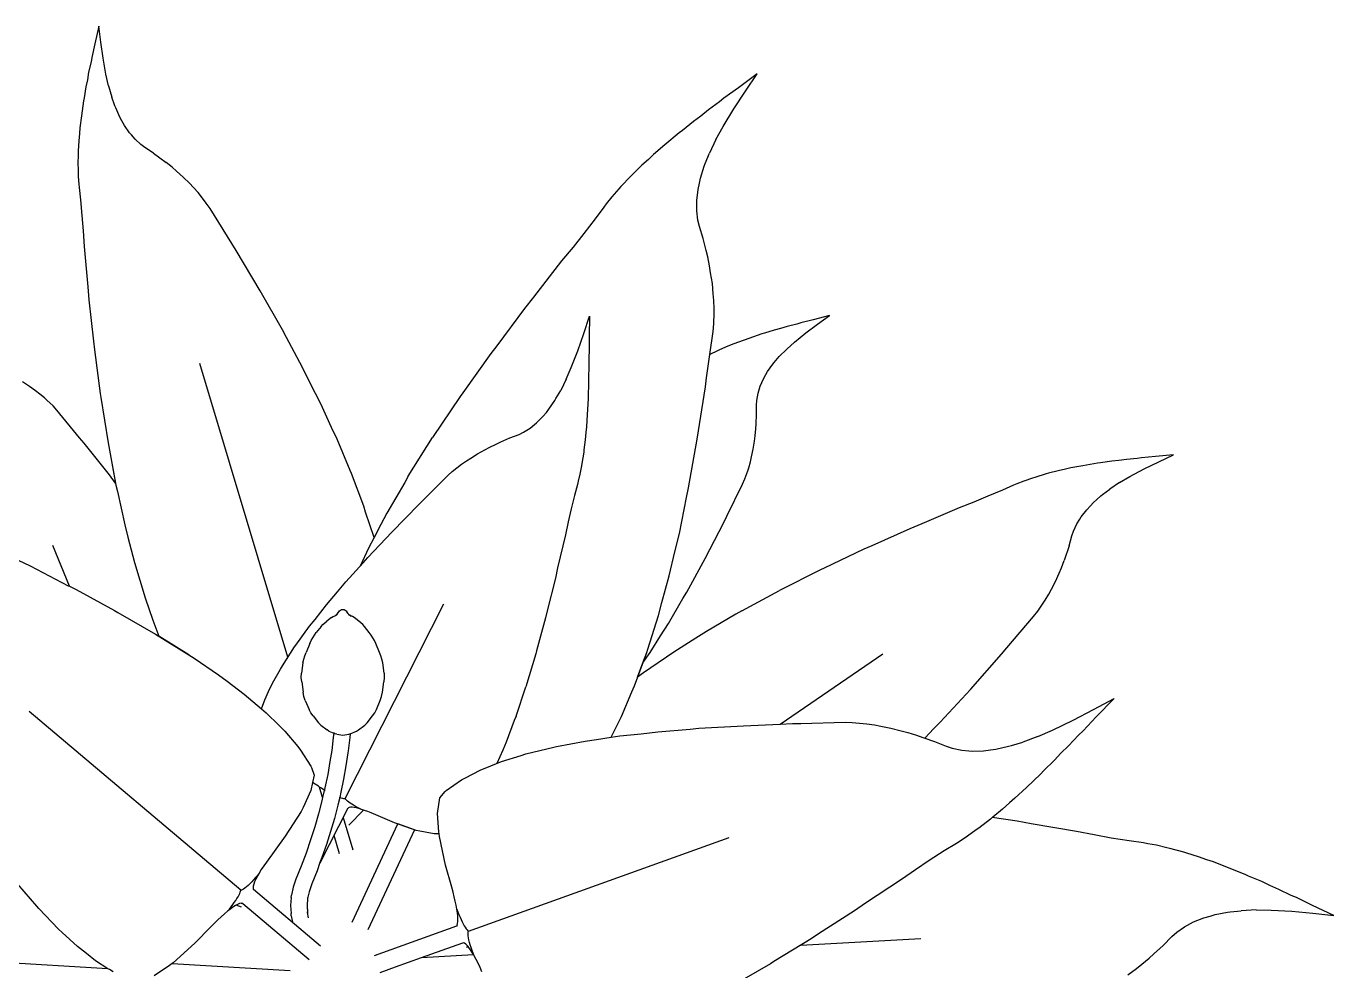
# Model space of a CAD drawing. Header units: metres. Extents: x 244.4 to 340.3, y -4.1 to 64.3.
# Drawn here: x 305.71 to 306.238, y 54.839 to 55.22 of the extents above; entities that cross this region are included whole.
import ezdxf

# ---------------------------------------------------------------- set-up
doc = ezdxf.new("R2010")
doc.units = ezdxf.units.M
doc.layers.add('Edges', color=7, linetype='Continuous')

msp = doc.modelspace()

# ---------------------------------------------------------------- linework, layer by layer
at = {"layer": 'Edges'}
for p, q in [((305.73956, 55.21962), (305.73802, 55.21248)), ((305.74038, 55.21319), (305.73956, 55.21962)), ((305.73802, 55.21248), (305.73677, 55.20702)), ((305.74131, 55.20669), (305.74038, 55.21319)), ((305.73677, 55.20702), (305.73647, 55.20524)), ((305.74249, 55.20021), (305.74131, 55.20669)), ((305.73551, 55.20103), (305.73501, 55.19796)), ((305.73647, 55.20524), (305.73551, 55.20103)), ((305.73501, 55.19796), (305.7344, 55.19518)), ((305.74355, 55.19558), (305.74249, 55.20021)), ((305.74355, 55.19558), (305.74489, 55.19095)), ((306.00521, 55.20047), (305.99761, 55.19477)), ((306.00045, 55.19345), (306.00521, 55.20047)), ((305.73369, 55.19069), (305.73344, 55.18947)), ((305.7344, 55.19518), (305.73369, 55.19069)), ((305.74612, 55.18753), (305.74489, 55.19095)), ((305.99176, 55.19055), (305.98997, 55.18908)), ((305.99761, 55.19477), (305.99176, 55.19055)), ((305.99578, 55.18636), (306.00045, 55.19345)), ((305.73344, 55.18947), (305.73259, 55.18347)), ((305.74642, 55.18671), (305.74612, 55.18753)), ((305.74812, 55.18295), (305.74642, 55.18671)), ((305.98548, 55.18586), (305.9824, 55.18336)), ((305.98997, 55.18908), (305.98548, 55.18586)), ((305.9914, 55.17917), (305.99578, 55.18636)), ((305.73259, 55.18347), (305.73198, 55.17861)), ((305.74892, 55.18149), (305.74812, 55.18295)), ((305.75, 55.1796), (305.74892, 55.18149)), ((305.75205, 55.17661), (305.75, 55.1796)), ((305.97948, 55.18125), (305.97503, 55.17762)), ((305.9824, 55.18336), (305.97948, 55.18125)), ((305.73182, 55.17636), (305.73151, 55.17343)), ((305.73198, 55.17861), (305.73182, 55.17636)), ((305.75273, 55.17579), (305.75205, 55.17661)), ((305.75424, 55.17407), (305.75273, 55.17579)), ((305.97376, 55.17669), (305.96794, 55.17182)), ((305.97503, 55.17762), (305.97376, 55.17669)), ((305.9885, 55.17391), (305.9914, 55.17917)), ((305.73133, 55.16937), (305.73125, 55.16838)), ((305.73151, 55.17343), (305.73133, 55.16937)), ((305.75658, 55.17191), (305.75424, 55.17407)), ((305.75823, 55.17066), (305.75658, 55.17191)), ((305.76169, 55.16841), (305.75823, 55.17066)), ((305.96794, 55.17182), (305.96332, 55.16787)), ((305.9885, 55.17391), (305.98589, 55.16846)), ((305.73125, 55.16838), (305.73118, 55.16356)), ((305.76169, 55.16841), (305.76678, 55.1647)), ((305.76919, 55.16278), (305.76678, 55.1647)), ((305.9613, 55.16594), (305.95859, 55.16353)), ((305.96332, 55.16787), (305.9613, 55.16594)), ((305.98381, 55.16323), (305.9842, 55.16424)), ((305.9842, 55.16424), (305.98589, 55.16846)), ((305.73118, 55.16356), (305.73122, 55.16256)), ((305.73122, 55.16256), (305.73129, 55.15896)), ((305.73129, 55.15896), (305.73153, 55.15596)), ((305.77097, 55.16121), (305.76919, 55.16278)), ((305.7737, 55.15879), (305.77097, 55.16121)), ((305.77615, 55.15632), (305.7737, 55.15879)), ((305.95418, 55.15919), (305.95016, 55.15495)), ((305.95506, 55.16002), (305.95418, 55.15919)), ((305.95859, 55.16353), (305.95506, 55.16002)), ((305.9823, 55.15836), (305.98381, 55.16323)), ((305.73153, 55.15596), (305.73162, 55.15452)), ((305.73162, 55.15452), (305.73216, 55.14957)), ((305.77778, 55.15465), (305.77615, 55.15632)), ((305.77964, 55.15255), (305.77778, 55.15465)), ((305.94938, 55.15403), (305.94653, 55.1508)), ((305.95016, 55.15495), (305.94938, 55.15403)), ((305.98081, 55.14933), (305.98131, 55.15374)), ((305.98131, 55.15374), (305.98185, 55.15635)), ((305.98185, 55.15635), (305.9823, 55.15836)), ((305.73216, 55.14957), (305.73274, 55.1433)), ((305.78058, 55.15137), (305.77964, 55.15255)), ((305.78297, 55.14831), (305.78058, 55.15137)), ((305.78446, 55.14612), (305.78297, 55.14831)), ((305.94432, 55.14796), (305.94325, 55.14664)), ((305.94653, 55.1508), (305.94432, 55.14796)), ((305.98078, 55.14803), (305.98081, 55.14933)), ((305.98082, 55.14524), (305.98078, 55.14803)), ((305.73274, 55.1433), (305.73323, 55.13716)), ((305.79325, 55.13195), (305.78446, 55.14612)), ((305.94325, 55.14664), (305.93976, 55.14191)), ((305.98128, 55.14137), (305.98082, 55.14524)), ((305.93976, 55.14191), (305.93531, 55.13609)), ((305.98185, 55.13889), (305.98128, 55.14137)), ((305.98332, 55.13406), (305.98185, 55.13889)), ((305.73323, 55.13716), (305.73365, 55.13077)), ((305.93531, 55.13609), (305.93091, 55.13056)), ((305.98453, 55.12921), (305.98332, 55.13406)), ((305.73365, 55.13077), (305.73518, 55.11453)), ((305.79501, 55.12921), (305.79325, 55.13195)), ((305.80475, 55.11287), (305.79501, 55.12921)), ((305.93091, 55.13056), (305.92629, 55.12496)), ((305.9852, 55.12662), (305.98453, 55.12921)), ((305.92629, 55.12496), (305.91499, 55.11035)), ((305.98596, 55.12298), (305.9852, 55.12662)), ((305.9864, 55.12017), (305.98596, 55.12298)), ((305.98709, 55.11586), (305.9864, 55.12017)), ((305.73518, 55.11453), (305.7356, 55.10936)), ((305.81366, 55.09722), (305.80475, 55.11287)), ((305.98748, 55.11177), (305.98709, 55.11586)), ((305.98772, 55.10905), (305.98748, 55.11177)), ((305.7356, 55.10936), (305.73749, 55.09263)), ((305.91137, 55.10582), (305.90014, 55.09074)), ((305.91499, 55.11035), (305.91137, 55.10582)), ((305.98784, 55.10578), (305.98772, 55.10905)), ((305.98782, 55.10402), (305.98784, 55.10578)), ((305.93522, 55.0957), (305.9376, 55.10274)), ((305.9376, 55.10274), (305.93742, 55.09458)), ((305.98772, 55.09957), (305.98782, 55.10402)), ((306.02776, 55.10123), (306.02274, 55.10001)), ((306.0343, 55.10294), (306.02776, 55.10123)), ((306.02954, 55.09952), (306.0343, 55.10294)), ((305.81532, 55.09406), (305.81366, 55.09722)), ((305.93279, 55.08875), (305.93522, 55.0957)), ((305.98611, 55.08724), (305.98743, 55.09657)), ((305.98743, 55.09657), (305.98772, 55.09957)), ((306.00701, 55.09553), (306.0018, 55.09377)), ((306.00811, 55.09582), (306.00701, 55.09553)), ((306.01206, 55.09708), (306.00811, 55.09582)), ((306.01459, 55.09772), (306.01206, 55.09708)), ((306.0173, 55.09857), (306.01459, 55.09772)), ((306.02116, 55.09951), (306.0173, 55.09857)), ((306.02022, 55.0923), (306.0248, 55.09601)), ((306.02274, 55.10001), (306.02116, 55.09951)), ((306.0248, 55.09601), (306.02954, 55.09952)), ((305.73749, 55.09263), (305.73786, 55.08908)), ((305.82178, 55.08206), (305.81532, 55.09406)), ((305.90014, 55.09074), (305.89774, 55.08762)), ((305.93742, 55.09458), (305.93741, 55.08845)), ((305.99329, 55.09058), (305.98999, 55.08908)), ((305.99576, 55.09152), (305.99329, 55.09058)), ((305.99763, 55.0923), (305.99576, 55.09152)), ((306.0018, 55.09377), (305.99763, 55.0923)), ((306.01707, 55.08948), (306.02022, 55.0923)), ((305.73786, 55.08908), (305.74022, 55.07153)), ((305.89774, 55.08762), (305.88645, 55.07176)), ((305.93019, 55.08201), (305.93279, 55.08875)), ((305.93741, 55.08845), (305.93729, 55.08647)), ((305.93729, 55.08647), (305.93732, 55.08182)), ((305.98477, 55.07781), (305.98611, 55.08724)), ((305.98917, 55.08875), (305.98611, 55.08724)), ((305.98999, 55.08908), (305.98917, 55.08875)), ((306.01198, 55.08398), (306.01407, 55.08644)), ((306.01707, 55.08948), (306.01407, 55.08644)), ((305.81586, 54.96523), (305.78036, 55.08357)), ((305.8249, 55.07574), (305.82178, 55.08206)), ((305.92817, 55.07733), (305.93019, 55.08201)), ((305.93732, 55.08182), (305.93716, 55.07847)), ((306.00863, 55.07914), (306.00938, 55.08041)), ((306.00938, 55.08041), (306.01149, 55.08339)), ((306.01149, 55.08339), (306.01198, 55.08398)), ((305.71162, 55.07442), (305.70883, 55.07619)), ((305.71413, 55.07259), (305.71162, 55.07442)), ((305.82912, 55.06738), (305.8249, 55.07574)), ((305.92817, 55.07733), (305.92591, 55.07278)), ((305.93718, 55.07547), (305.93695, 55.07066)), ((305.93716, 55.07847), (305.93718, 55.07547)), ((305.98101, 55.0531), (305.98433, 55.07418)), ((305.98433, 55.07418), (305.98477, 55.07781)), ((306.00608, 55.07359), (306.00638, 55.0745)), ((306.00638, 55.0745), (306.00769, 55.07745)), ((306.00769, 55.07745), (306.00863, 55.07914)), ((305.71579, 55.07134), (305.71413, 55.07259)), ((305.7177, 55.06975), (305.71579, 55.07134)), ((305.71868, 55.06885), (305.7177, 55.06975)), ((305.72114, 55.06651), (305.71868, 55.06885)), ((305.74022, 55.07153), (305.74043, 55.06987)), ((305.74043, 55.06987), (305.74333, 55.05171)), ((305.88538, 55.0703), (305.87427, 55.05381)), ((305.88645, 55.07176), (305.88538, 55.0703)), ((305.92356, 55.0687), (305.92401, 55.06947)), ((305.92401, 55.06947), (305.92591, 55.07278)), ((305.93696, 55.06936), (305.93661, 55.06308)), ((305.93695, 55.07066), (305.93696, 55.06936)), ((306.00501, 55.06877), (306.00551, 55.07162)), ((306.00551, 55.07162), (306.00608, 55.07359)), ((305.72269, 55.0648), (305.72114, 55.06651)), ((305.73188, 55.05367), (305.72269, 55.0648)), ((305.83346, 55.0579), (305.82912, 55.06738)), ((305.91873, 55.06223), (305.92013, 55.06389)), ((305.92013, 55.06389), (305.92119, 55.06522)), ((305.92119, 55.06522), (305.92356, 55.0687)), ((306.00488, 55.06686), (306.00501, 55.06877)), ((306.00489, 55.06304), (306.00488, 55.06686)), ((305.91361, 55.05761), (305.91538, 55.05898)), ((305.91538, 55.05898), (305.91619, 55.05966)), ((305.91619, 55.05966), (305.91873, 55.06223)), ((305.93661, 55.06308), (305.93631, 55.0581)), ((306.00462, 55.05725), (306.00471, 55.05928)), ((306.00471, 55.05928), (306.00489, 55.06304)), ((305.7337, 55.05153), (305.73188, 55.05367)), ((305.83569, 55.05314), (305.83346, 55.0579)), ((305.84096, 55.04056), (305.83569, 55.05314)), ((305.86443, 55.0382), (305.87427, 55.05381)), ((305.90182, 55.05201), (305.90542, 55.05363)), ((305.90542, 55.05363), (305.90914, 55.05508)), ((305.90914, 55.05508), (305.91097, 55.05596)), ((305.91097, 55.05596), (305.91361, 55.05761)), ((305.93605, 55.05582), (305.93583, 55.05288)), ((305.93631, 55.0581), (305.93605, 55.05582)), ((305.97753, 55.03352), (305.98101, 55.0531)), ((306.00405, 55.05232), (306.00436, 55.05445)), ((306.00436, 55.05445), (306.00462, 55.05725)), ((305.74389, 55.0387), (305.7337, 55.05153)), ((305.74333, 55.05171), (305.74654, 55.03465)), ((305.74333, 55.05171), (305.7464, 55.0354)), ((305.89236, 55.04722), (305.89533, 55.04882)), ((305.89533, 55.04882), (305.89728, 55.04989)), ((305.89728, 55.04989), (305.8999, 55.05118)), ((305.8999, 55.05118), (305.90182, 55.05201)), ((305.93521, 55.04791), (305.9345, 55.04327)), ((305.9353, 55.04887), (305.93521, 55.04791)), ((305.93583, 55.05288), (305.9353, 55.04887)), ((306.00292, 55.04601), (306.00358, 55.04905)), ((306.00358, 55.04905), (306.00405, 55.05232)), ((305.8822, 55.04016), (305.88586, 55.04302)), ((305.88586, 55.04302), (305.88791, 55.04444)), ((305.88791, 55.04444), (305.88967, 55.04554)), ((305.88967, 55.04554), (305.89236, 55.04722)), ((305.9345, 55.04327), (305.93429, 55.04232)), ((306.00179, 55.04159), (306.00247, 55.04399)), ((306.00247, 55.04399), (306.00292, 55.04601)), ((306.1365, 55.04245), (306.13168, 55.04156)), ((306.14246, 55.04346), (306.1365, 55.04245)), ((306.14371, 55.0436), (306.14246, 55.04346)), ((306.1482, 55.04429), (306.14371, 55.0436)), ((306.15104, 55.04455), (306.1482, 55.04429)), ((306.15411, 55.045), (306.15104, 55.04455)), ((306.15841, 55.04537), (306.15411, 55.045)), ((306.1602, 55.04563), (306.15841, 55.04537)), ((306.16578, 55.0461), (306.1602, 55.04563)), ((306.16127, 55.0412), (306.16717, 55.04406)), ((306.17305, 55.0468), (306.16578, 55.0461)), ((306.16717, 55.04406), (306.17305, 55.0468)), ((305.7464, 55.0354), (305.74389, 55.0387)), ((305.84148, 55.03934), (305.84096, 55.04056)), ((305.84646, 55.0261), (305.84148, 55.03934)), ((305.86443, 55.0382), (305.863, 55.0357)), ((305.87061, 55.02869), (305.88054, 55.03865)), ((305.88054, 55.03865), (305.8822, 55.04016)), ((305.93367, 55.03896), (305.93298, 55.0362)), ((305.93429, 55.04232), (305.93367, 55.03896)), ((306.00024, 55.03712), (306.00137, 55.04033)), ((306.00137, 55.04033), (306.00179, 55.04159)), ((306.11616, 55.0374), (306.11275, 55.03623)), ((306.1171, 55.03774), (306.11616, 55.0374)), ((306.12171, 55.03913), (306.1171, 55.03774)), ((306.12268, 55.03937), (306.12171, 55.03913)), ((306.1266, 55.04042), (306.12268, 55.03937)), ((306.12949, 55.04102), (306.1266, 55.04042)), ((306.13168, 55.04156), (306.12949, 55.04102)), ((306.15136, 55.03569), (306.15545, 55.03811)), ((306.15545, 55.03811), (306.16127, 55.0412)), ((305.74654, 55.03465), (305.74714, 55.032)), ((305.74714, 55.032), (305.7501, 55.01856)), ((305.863, 55.0357), (305.8558, 55.02332)), ((305.93268, 55.0349), (305.93147, 55.03049)), ((305.93298, 55.0362), (305.93268, 55.0349)), ((305.97669, 55.02968), (305.97753, 55.03352)), ((305.9929, 55.02209), (305.99931, 55.03502)), ((305.99931, 55.03502), (306.00024, 55.03712)), ((306.10407, 55.03256), (306.09827, 55.03009)), ((306.10862, 55.03457), (306.10407, 55.03256)), ((306.10997, 55.03509), (306.10862, 55.03457)), ((306.11275, 55.03623), (306.10997, 55.03509)), ((306.14448, 55.03079), (306.14736, 55.03301)), ((306.15136, 55.03569), (306.14736, 55.03301)), ((305.85782, 55.01571), (305.86868, 55.02685)), ((305.86868, 55.02685), (305.87061, 55.02869)), ((305.93147, 55.03049), (305.93009, 55.02503)), ((305.97377, 55.01516), (305.97669, 55.02968)), ((306.09257, 55.02776), (306.08662, 55.02542)), ((306.09827, 55.03009), (306.09257, 55.02776)), ((306.13957, 55.02629), (306.14072, 55.0275)), ((306.14072, 55.0275), (306.14379, 55.03026)), ((306.14379, 55.03026), (306.14448, 55.03079)), ((305.84723, 55.02374), (305.84646, 55.0261)), ((305.85062, 55.01344), (305.84723, 55.02374)), ((305.8558, 55.02332), (305.85337, 55.01868)), ((305.93009, 55.02503), (305.92891, 55.01983)), ((305.9917, 55.01955), (305.9929, 55.02209)), ((306.08662, 55.02542), (306.07161, 55.01903)), ((306.1353, 55.02093), (306.13588, 55.02182)), ((306.13588, 55.02182), (306.1381, 55.02469)), ((306.1381, 55.02469), (306.13957, 55.02629)), ((305.7501, 55.01856), (305.75137, 55.01368)), ((305.85337, 55.01868), (305.85062, 55.01344)), ((305.92891, 55.01983), (305.92784, 55.01456)), ((305.98414, 55.005), (305.9917, 55.01955)), ((306.06681, 55.01705), (306.05145, 55.01016)), ((306.07161, 55.01903), (306.06681, 55.01705)), ((306.13209, 55.01413), (306.13277, 55.01608)), ((306.13277, 55.01608), (306.13413, 55.01897)), ((306.13413, 55.01897), (306.1353, 55.02093)), ((305.75137, 55.01368), (305.75403, 55.00342)), ((305.84806, 55.00539), (305.85782, 55.01571)), ((305.85062, 55.01344), (305.84835, 55.00913)), ((305.92784, 55.01456), (305.92468, 55.00126)), ((305.97195, 55.00775), (305.97377, 55.01516)), ((306.13099, 55.01015), (306.13209, 55.01413)), ((305.72774, 54.99384), (305.7211, 55.01025)), ((305.84835, 55.00913), (305.84501, 55.00194)), ((305.96971, 54.99801), (305.97195, 55.00775)), ((306.04818, 55.00873), (306.03217, 55.00114)), ((306.05145, 55.01016), (306.04818, 55.00873)), ((306.13099, 55.01015), (306.12901, 55.00417)), ((305.70704, 55.00439), (305.71188, 55.00209)), ((305.71188, 55.00209), (305.72727, 54.99407)), ((305.75403, 55.00342), (305.75832, 54.9892)), ((305.83927, 54.99563), (305.84623, 55.00327)), ((305.84623, 55.00327), (305.84806, 55.00539)), ((305.92468, 55.00126), (305.9238, 54.99713)), ((305.97674, 54.99149), (305.98414, 55.005)), ((306.03066, 55.00044), (306.01424, 54.99216)), ((306.03217, 55.00114), (306.03066, 55.00044)), ((306.12696, 54.99912), (306.12791, 55.00129)), ((306.12791, 55.00129), (306.12901, 55.00417)), ((305.83589, 54.99154), (305.83927, 54.99563)), ((305.9238, 54.99713), (305.92044, 54.98389)), ((305.96674, 54.98733), (305.96971, 54.99801)), ((306.12388, 54.9927), (306.12548, 54.99578)), ((306.12548, 54.99578), (306.12696, 54.99912)), ((305.72727, 54.99407), (305.72774, 54.99384)), ((305.72774, 54.99384), (305.73046, 54.99249)), ((305.73046, 54.99249), (305.7459, 54.98406)), ((305.83144, 54.98641), (305.83589, 54.99154)), ((305.97517, 54.98888), (305.97674, 54.99149)), ((305.99896, 54.98392), (306.01424, 54.99216)), ((306.12134, 54.98823), (306.12278, 54.99064)), ((306.12278, 54.99064), (306.12388, 54.9927)), ((305.75832, 54.9892), (305.76146, 54.98022)), ((305.82683, 54.98049), (305.83144, 54.98641)), ((305.83707, 54.98424), (305.83753, 54.98443)), ((305.83753, 54.98443), (305.83803, 54.98449)), ((305.83803, 54.98449), (305.83852, 54.98443)), ((305.83852, 54.98443), (305.83898, 54.98424)), ((305.83899, 54.90833), (305.87878, 54.98676)), ((305.96533, 54.98202), (305.96674, 54.98733)), ((305.96935, 54.97887), (305.97517, 54.98888)), ((306.11832, 54.98376), (306.12051, 54.98697)), ((306.12051, 54.98697), (306.12134, 54.98823)), ((305.7459, 54.98406), (305.74732, 54.98332)), ((305.74732, 54.98332), (305.76251, 54.97455)), ((305.76146, 54.98022), (305.76299, 54.9759)), ((305.82455, 54.97769), (305.82683, 54.98049)), ((305.83, 54.97844), (305.83076, 54.97916)), ((305.83076, 54.97916), (305.83158, 54.97981)), ((305.83347, 54.98122), (305.83158, 54.97981)), ((305.83347, 54.98122), (305.83409, 54.98161)), ((305.83409, 54.98161), (305.83477, 54.98191)), ((305.83471, 54.98169), (305.83522, 54.98212)), ((305.83477, 54.98191), (305.83522, 54.98212)), ((305.83522, 54.98212), (305.83524, 54.98213)), ((305.83524, 54.98213), (305.83528, 54.98217)), ((305.83528, 54.98217), (305.8358, 54.98271)), ((305.83541, 54.98222), (305.83528, 54.98217)), ((305.83541, 54.98222), (305.8353, 54.98208)), ((305.83545, 54.98227), (305.83541, 54.98222)), ((305.8358, 54.98271), (305.83545, 54.98227)), ((305.83568, 54.98242), (305.83545, 54.98227)), ((305.8358, 54.98271), (305.83587, 54.9828)), ((305.83587, 54.9828), (305.83637, 54.98356)), ((305.83626, 54.9833), (305.83587, 54.9828)), ((305.83637, 54.98356), (305.83668, 54.98395)), ((305.83668, 54.98395), (305.83707, 54.98424)), ((305.83898, 54.98424), (305.83937, 54.98395)), ((305.83937, 54.98395), (305.83968, 54.98356)), ((305.84018, 54.9828), (305.83968, 54.98356)), ((305.84025, 54.98271), (305.84018, 54.9828)), ((305.84077, 54.98217), (305.84025, 54.98271)), ((305.8406, 54.98227), (305.84025, 54.98271)), ((305.8406, 54.98227), (305.84037, 54.98242)), ((305.84064, 54.98222), (305.8406, 54.98227)), ((305.84075, 54.98208), (305.84064, 54.98222)), ((305.84077, 54.98217), (305.84064, 54.98222)), ((305.84081, 54.98213), (305.84077, 54.98217)), ((305.84083, 54.98212), (305.84081, 54.98213)), ((305.84128, 54.98191), (305.84083, 54.98212)), ((305.84134, 54.98169), (305.84083, 54.98212)), ((305.84196, 54.98161), (305.84128, 54.98191)), ((305.84258, 54.98122), (305.84196, 54.98161)), ((305.84447, 54.97981), (305.84258, 54.98122)), ((305.8453, 54.97916), (305.84447, 54.97981)), ((305.84605, 54.97844), (305.8453, 54.97916)), ((305.91981, 54.98116), (305.91615, 54.9678)), ((305.92044, 54.98389), (305.91981, 54.98116)), ((305.96103, 54.96848), (305.96533, 54.98202)), ((305.99661, 54.98254), (305.98472, 54.97563)), ((305.99896, 54.98392), (305.99661, 54.98254)), ((306.10586, 54.969), (306.11668, 54.98168)), ((306.11668, 54.98168), (306.11832, 54.98376)), ((305.76251, 54.97455), (305.77597, 54.96621)), ((305.76299, 54.9759), (305.76388, 54.9737)), ((305.81911, 54.97013), (305.82455, 54.97769)), ((305.82587, 54.97305), (305.82657, 54.97413)), ((305.82657, 54.97413), (305.82734, 54.97516)), ((305.8293, 54.97765), (305.82734, 54.97516)), ((305.8293, 54.97765), (305.83, 54.97844)), ((305.84675, 54.97765), (305.84605, 54.97844)), ((305.84871, 54.97516), (305.84675, 54.97765)), ((305.84948, 54.97413), (305.84871, 54.97516)), ((305.85018, 54.97305), (305.84948, 54.97413)), ((305.96195, 54.96712), (305.96613, 54.97384)), ((305.96613, 54.97384), (305.96935, 54.97887)), ((305.98472, 54.97563), (305.98046, 54.97293)), ((305.77597, 54.96621), (305.76388, 54.9737)), ((305.81365, 54.96182), (305.8186, 54.96944)), ((305.8186, 54.96944), (305.81911, 54.97013)), ((305.82472, 54.97074), (305.82319, 54.96713)), ((305.82472, 54.97074), (305.82526, 54.97192)), ((305.82526, 54.97192), (305.82587, 54.97305)), ((305.85079, 54.97192), (305.85018, 54.97305)), ((305.85133, 54.97074), (305.85079, 54.97192)), ((305.85286, 54.96713), (305.85133, 54.97074)), ((305.98046, 54.97293), (305.97149, 54.96729)), ((306.10378, 54.96649), (306.10586, 54.969)), ((305.77597, 54.96621), (305.77801, 54.96481)), ((305.77801, 54.96481), (305.78787, 54.95816)), ((305.82194, 54.96301), (305.82226, 54.96441)), ((305.82226, 54.96441), (305.82268, 54.96578)), ((305.82268, 54.96578), (305.82319, 54.96713)), ((305.85337, 54.96578), (305.85286, 54.96713)), ((305.85379, 54.96441), (305.85337, 54.96578)), ((305.85411, 54.96301), (305.85379, 54.96441)), ((305.91584, 54.96658), (305.91187, 54.95335)), ((305.91615, 54.9678), (305.91584, 54.96658)), ((305.95567, 54.95365), (305.96063, 54.96718)), ((305.95908, 54.96296), (305.96063, 54.96718)), ((305.95908, 54.96296), (305.96195, 54.96712)), ((305.97149, 54.96729), (305.95925, 54.95887)), ((305.96063, 54.96718), (305.96103, 54.96848)), ((306.01448, 54.93824), (306.05585, 54.96657)), ((306.09117, 54.95223), (306.10378, 54.96649)), ((305.78787, 54.95816), (305.79134, 54.95554)), ((305.80966, 54.95473), (305.81287, 54.96043)), ((305.81287, 54.96043), (305.81365, 54.96182)), ((305.82129, 54.95704), (305.82137, 54.9588)), ((305.82194, 54.96301), (305.82137, 54.9588)), ((305.85468, 54.9588), (305.85411, 54.96301)), ((305.85468, 54.9588), (305.85476, 54.95704)), ((305.95695, 54.95714), (305.95908, 54.96296)), ((305.95925, 54.95887), (305.95695, 54.95714)), ((305.79134, 54.95554), (305.79826, 54.95038)), ((305.80812, 54.95141), (305.80966, 54.95473)), ((305.82144, 54.95528), (305.82129, 54.95704)), ((305.82144, 54.95528), (305.822, 54.9511)), ((305.85405, 54.9511), (305.85461, 54.95528)), ((305.85476, 54.95704), (305.85461, 54.95528)), ((305.90792, 54.94152), (305.91187, 54.95335)), ((305.95467, 54.95132), (305.95567, 54.95365)), ((305.79826, 54.95038), (305.80529, 54.94439)), ((305.80529, 54.94439), (305.80658, 54.94805)), ((305.80658, 54.94805), (305.80812, 54.95141)), ((305.82235, 54.94943), (305.822, 54.9511)), ((305.82291, 54.94783), (305.82235, 54.94943)), ((305.82291, 54.94783), (305.82448, 54.94415)), ((305.85158, 54.94415), (305.85314, 54.94783)), ((305.85314, 54.94783), (305.8537, 54.94943)), ((305.8537, 54.94943), (305.85405, 54.9511)), ((305.95041, 54.94133), (305.95467, 54.95132)), ((306.07897, 54.93899), (306.09117, 54.95223)), ((306.14088, 54.94413), (306.14923, 54.94857)), ((306.14923, 54.94857), (306.14194, 54.94119)), ((305.79686, 54.87132), (305.71155, 54.94341)), ((305.80529, 54.94439), (305.80715, 54.94281)), ((305.80715, 54.94281), (305.81232, 54.93773)), ((305.82516, 54.94279), (305.82448, 54.94415)), ((305.82604, 54.94155), (305.82516, 54.94279)), ((305.85001, 54.94155), (305.85089, 54.94279)), ((305.85089, 54.94279), (305.85158, 54.94415)), ((306.13259, 54.93983), (306.14088, 54.94413)), ((305.81232, 54.93773), (305.81459, 54.93545)), ((305.82604, 54.94155), (305.82824, 54.93875)), ((305.82911, 54.93787), (305.82824, 54.93875)), ((305.82911, 54.93787), (305.83172, 54.93592)), ((305.84433, 54.93592), (305.84695, 54.93787)), ((305.84695, 54.93787), (305.84781, 54.93875)), ((305.84781, 54.93875), (305.85001, 54.94155)), ((305.90721, 54.93971), (305.90391, 54.93095)), ((305.90792, 54.94152), (305.90721, 54.93971)), ((305.9477, 54.9359), (305.95041, 54.94133)), ((305.98167, 54.93657), (305.99968, 54.93761)), ((305.99968, 54.93761), (306.01448, 54.93824)), ((306.01448, 54.93824), (306.01942, 54.93845)), ((306.01942, 54.93845), (306.02281, 54.93847)), ((306.02281, 54.93847), (306.04066, 54.93903)), ((306.04066, 54.93903), (306.04351, 54.93898)), ((306.04351, 54.93898), (306.04939, 54.93843)), ((306.04939, 54.93843), (306.05251, 54.93797)), ((306.05251, 54.93797), (306.0551, 54.93744)), ((306.0551, 54.93744), (306.05905, 54.93666)), ((306.07647, 54.93645), (306.07897, 54.93899)), ((306.12431, 54.93586), (306.13259, 54.93983)), ((306.14194, 54.94119), (306.1366, 54.93553)), ((305.81459, 54.93545), (305.81988, 54.92919)), ((305.83244, 54.93542), (305.83172, 54.93592)), ((305.83244, 54.93542), (305.83435, 54.93465)), ((305.83419, 54.93292), (305.83354, 54.92763)), ((305.83435, 54.93465), (305.83419, 54.93292)), ((305.83437, 54.93485), (305.83435, 54.93465)), ((305.83435, 54.93465), (305.83513, 54.93433)), ((305.83556, 54.93419), (305.83513, 54.93433)), ((305.83556, 54.93419), (305.83803, 54.93387)), ((305.83803, 54.93387), (305.84049, 54.93419)), ((305.84086, 54.93286), (305.84021, 54.92756)), ((305.84049, 54.93419), (305.84092, 54.93433)), ((305.841, 54.93436), (305.84086, 54.93286)), ((305.84092, 54.93433), (305.841, 54.93436)), ((305.841, 54.93436), (305.84361, 54.93542)), ((305.84361, 54.93542), (305.84433, 54.93592)), ((305.93582, 54.93145), (305.94036, 54.93205)), ((305.94036, 54.93205), (305.94622, 54.93296)), ((305.94622, 54.93296), (305.9477, 54.9359)), ((305.94622, 54.93296), (305.94978, 54.93351)), ((305.94978, 54.93351), (305.95836, 54.93438)), ((305.95836, 54.93438), (305.96505, 54.93521)), ((305.96505, 54.93521), (305.97813, 54.93622)), ((305.97813, 54.93622), (305.98167, 54.93657)), ((306.05905, 54.93666), (306.06319, 54.93555)), ((306.06319, 54.93555), (306.06593, 54.93484)), ((306.06593, 54.93484), (306.06946, 54.93375)), ((306.06946, 54.93375), (306.07196, 54.93284)), ((306.07196, 54.93284), (306.0767, 54.9312)), ((306.07273, 54.93258), (306.07647, 54.93645)), ((306.07273, 54.93258), (306.0767, 54.9312)), ((306.11838, 54.9333), (306.11232, 54.93105)), ((306.11838, 54.9333), (306.12431, 54.93586)), ((306.13476, 54.9338), (306.13075, 54.92948)), ((306.1366, 54.93553), (306.13476, 54.9338)), ((305.81988, 54.92919), (305.82096, 54.92772)), ((305.82096, 54.92772), (305.82513, 54.92131)), ((305.83354, 54.92763), (305.83286, 54.92319)), ((305.84009, 54.92672), (305.8393, 54.92142)), ((305.84021, 54.92756), (305.84009, 54.92672)), ((305.90252, 54.92781), (305.90019, 54.92245)), ((305.90391, 54.93095), (305.90252, 54.92781)), ((305.91192, 54.92628), (305.92313, 54.92901)), ((305.92313, 54.92901), (305.92421, 54.9292)), ((305.92421, 54.9292), (305.93582, 54.93145)), ((306.0767, 54.9312), (306.0814, 54.92931)), ((306.0814, 54.92931), (306.08386, 54.92853)), ((306.08386, 54.92853), (306.08774, 54.92775)), ((306.08774, 54.92775), (306.09057, 54.92748)), ((306.09057, 54.92748), (306.09191, 54.9274)), ((306.09191, 54.9274), (306.0965, 54.92756)), ((306.0965, 54.92756), (306.09924, 54.92788)), ((306.09924, 54.92788), (306.10138, 54.92819)), ((306.10138, 54.92819), (306.1066, 54.92933)), ((306.1066, 54.92933), (306.10769, 54.92965)), ((306.10769, 54.92965), (306.11232, 54.93105)), ((306.12768, 54.92653), (306.12508, 54.92373)), ((306.13075, 54.92948), (306.12768, 54.92653)), ((305.82513, 54.92131), (305.82536, 54.9208)), ((305.83286, 54.92319), (305.83192, 54.91791)), ((305.8393, 54.92142), (305.83835, 54.91613)), ((305.89339, 54.9197), (305.89774, 54.92147)), ((305.89774, 54.92147), (305.90206, 54.92319)), ((305.90206, 54.92319), (305.90999, 54.92567)), ((305.90999, 54.92567), (305.91192, 54.92628)), ((306.12508, 54.92373), (306.12068, 54.91948)), ((305.82536, 54.9208), (305.82643, 54.9177)), ((305.82643, 54.9177), (305.82579, 54.91471)), ((305.83192, 54.91791), (305.83083, 54.91264)), ((305.83835, 54.91613), (305.83726, 54.91084)), ((305.8859, 54.9158), (305.88748, 54.91666)), ((305.88748, 54.91666), (305.89339, 54.9197)), ((306.11955, 54.91828), (306.11376, 54.91277)), ((306.12068, 54.91948), (306.11955, 54.91828)), ((305.82509, 54.91145), (305.82204, 54.90465)), ((305.82579, 54.91471), (305.82509, 54.91145)), ((305.82689, 54.91403), (305.82579, 54.91471)), ((305.82817, 54.91321), (305.82689, 54.91403)), ((305.82863, 54.9129), (305.82817, 54.91321)), ((305.8299, 54.90868), (305.82863, 54.9129)), ((305.82938, 54.9124), (305.82863, 54.9129)), ((305.83048, 54.91162), (305.82938, 54.9124)), ((305.83083, 54.91264), (305.8299, 54.90868)), ((305.83058, 54.91155), (305.83048, 54.91162)), ((305.83065, 54.9115), (305.83058, 54.91155)), ((305.8309, 54.91131), (305.83077, 54.91141)), ((305.83726, 54.91084), (305.83678, 54.90867)), ((305.87719, 54.90858), (305.87927, 54.91111)), ((305.87927, 54.91111), (305.87966, 54.91152)), ((305.87966, 54.91152), (305.8859, 54.9158)), ((306.11376, 54.91277), (306.10915, 54.90843)), ((305.82959, 54.90736), (305.82821, 54.90209)), ((305.8299, 54.90868), (305.82959, 54.90736)), ((305.82995, 54.90852), (305.8299, 54.90868)), ((305.83602, 54.90555), (305.83463, 54.90026)), ((305.83678, 54.90867), (305.83602, 54.90555)), ((305.83637, 54.90658), (305.83639, 54.90653)), ((305.83662, 54.90873), (305.83678, 54.90867)), ((305.83678, 54.90867), (305.83737, 54.90851)), ((305.83737, 54.90851), (305.83789, 54.90839)), ((305.83789, 54.90839), (305.83834, 54.90832)), ((305.83834, 54.90832), (305.8387, 54.9083)), ((305.8387, 54.9083), (305.83899, 54.90833)), ((305.83904, 54.90813), (305.83899, 54.90833)), ((305.83921, 54.90787), (305.83904, 54.90813)), ((305.83949, 54.90756), (305.83921, 54.90787)), ((305.83989, 54.90721), (305.83949, 54.90756)), ((305.84039, 54.90683), (305.83989, 54.90721)), ((305.84097, 54.90642), (305.84039, 54.90683)), ((305.84164, 54.90598), (305.84097, 54.90642)), ((305.84237, 54.90554), (305.84164, 54.90598)), ((305.84315, 54.9051), (305.84237, 54.90554)), ((305.87626, 54.90226), (305.87719, 54.90858)), ((306.10692, 54.90655), (306.10416, 54.90403)), ((306.10915, 54.90843), (306.10692, 54.90655)), ((305.82118, 54.903), (305.81482, 54.89308)), ((305.82204, 54.90465), (305.82118, 54.903)), ((305.82821, 54.90209), (305.82668, 54.89682)), ((305.82895, 54.88237), (305.84018, 54.90446)), ((305.83463, 54.90026), (305.8331, 54.89498)), ((305.83819, 54.90054), (305.83855, 54.89934)), ((305.84018, 54.90446), (305.84026, 54.90454)), ((305.84063, 54.90471), (305.84026, 54.90454)), ((305.84635, 54.90363), (305.84046, 54.8975)), ((305.84113, 54.90477), (305.84063, 54.90471)), ((305.84178, 54.90475), (305.84113, 54.90477)), ((305.84256, 54.90465), (305.84178, 54.90475)), ((305.84346, 54.90447), (305.84256, 54.90465)), ((305.84396, 54.90467), (305.84315, 54.9051)), ((305.84448, 54.90421), (305.84346, 54.90447)), ((305.84479, 54.90426), (305.84396, 54.90467)), ((305.84561, 54.90388), (305.84448, 54.90421)), ((305.84561, 54.90388), (305.84479, 54.90426)), ((305.84635, 54.90363), (305.84561, 54.90388)), ((305.84683, 54.90347), (305.84635, 54.90363)), ((305.84814, 54.90299), (305.84683, 54.90347)), ((305.84952, 54.90246), (305.84814, 54.90299)), ((305.85891, 54.89851), (305.84952, 54.90246)), ((305.87675, 54.89482), (305.87626, 54.90226)), ((306.10001, 54.90063), (306.09926, 54.89997)), ((306.10018, 54.90078), (306.10001, 54.90063)), ((306.11002, 54.89914), (306.10001, 54.90063)), ((306.10416, 54.90403), (306.10018, 54.90078)), ((305.82668, 54.89682), (305.82501, 54.89156)), ((305.8331, 54.89498), (305.83142, 54.8897)), ((305.83855, 54.89934), (305.84207, 54.88759)), ((305.84176, 54.85838), (305.86023, 54.89804)), ((305.86697, 54.89567), (305.84818, 54.85538)), ((305.86767, 54.89543), (305.85891, 54.89851)), ((305.86697, 54.89567), (305.86023, 54.89804)), ((305.86908, 54.89507), (305.86767, 54.89543)), ((305.87485, 54.89397), (305.86908, 54.89507)), ((305.87685, 54.89401), (305.87675, 54.89482)), ((306.09354, 54.8956), (306.09004, 54.89304)), ((306.09455, 54.89631), (306.09354, 54.8956)), ((306.09926, 54.89997), (306.09455, 54.89631)), ((306.11572, 54.89809), (306.11002, 54.89914)), ((306.13394, 54.89503), (306.11572, 54.89809)), ((306.14106, 54.89361), (306.13394, 54.89503)), ((305.81482, 54.89308), (305.8072, 54.88262)), ((305.82501, 54.89156), (305.82318, 54.8863)), ((305.83142, 54.8897), (305.82959, 54.88443)), ((305.83672, 54.88598), (305.83451, 54.89332)), ((305.87685, 54.89401), (305.87485, 54.89397)), ((305.87698, 54.89298), (305.87685, 54.89401)), ((305.87949, 54.88145), (305.87698, 54.89298)), ((305.88874, 54.85477), (305.99383, 54.8926)), ((306.08559, 54.89015), (306.08062, 54.88713)), ((306.08699, 54.89109), (306.08559, 54.89015)), ((306.09004, 54.89304), (306.08699, 54.89109)), ((306.14801, 54.89235), (306.14106, 54.89361)), ((306.15525, 54.89117), (306.14801, 54.89235)), ((306.16106, 54.89034), (306.15525, 54.89117)), ((306.16273, 54.89002), (306.16106, 54.89034)), ((306.16627, 54.88941), (306.16273, 54.89002)), ((305.82318, 54.8863), (305.82121, 54.88104)), ((305.82959, 54.88443), (305.82881, 54.88244)), ((306.08062, 54.88713), (306.0746, 54.88329)), ((306.17047, 54.88842), (306.16627, 54.88941)), ((306.17165, 54.88817), (306.17047, 54.88842)), ((306.17729, 54.88663), (306.17165, 54.88817)), ((306.17843, 54.88624), (306.17729, 54.88663)), ((306.18319, 54.8848), (306.17843, 54.88624)), ((306.18659, 54.88355), (306.18319, 54.8848)), ((305.80516, 54.8796), (305.8043, 54.87821)), ((305.80613, 54.88108), (305.80516, 54.8796)), ((305.8072, 54.88262), (305.80613, 54.88108)), ((305.82121, 54.88104), (305.81909, 54.87578)), ((305.82762, 54.87916), (305.8255, 54.8739)), ((305.82881, 54.88244), (305.82762, 54.87916)), ((305.882, 54.87254), (305.87949, 54.88145)), ((306.06898, 54.87951), (306.0634, 54.87557)), ((306.0746, 54.88329), (306.06898, 54.87951)), ((306.18925, 54.88268), (306.18659, 54.88355)), ((306.19492, 54.88047), (306.18925, 54.88268)), ((306.20196, 54.87764), (306.19492, 54.88047)), ((305.71467, 54.86481), (305.70692, 54.87375)), ((305.80053, 54.87392), (305.79981, 54.87322)), ((305.80129, 54.87469), (305.80053, 54.87392)), ((305.80206, 54.87553), (305.80129, 54.87469)), ((305.80209, 54.87373), (305.80188, 54.87294)), ((305.80283, 54.8764), (305.80206, 54.87553)), ((305.80245, 54.87466), (305.80209, 54.87373)), ((305.80294, 54.87572), (305.80245, 54.87466)), ((305.80358, 54.8773), (305.80283, 54.8764)), ((305.80356, 54.87691), (305.80294, 54.87572)), ((305.8043, 54.87821), (305.80356, 54.87691)), ((305.8043, 54.87821), (305.80358, 54.8773)), ((305.81909, 54.87578), (305.81797, 54.87253)), ((305.8255, 54.8739), (305.82439, 54.8707)), ((306.0634, 54.87557), (306.04889, 54.86602)), ((306.20337, 54.87697), (306.20196, 54.87764)), ((306.20868, 54.87476), (306.20337, 54.87697)), ((306.21192, 54.87318), (306.20868, 54.87476)), ((305.79534, 54.86796), (305.79579, 54.8687)), ((305.79579, 54.8687), (305.79616, 54.86938)), ((305.79616, 54.86938), (305.79646, 54.86998)), ((305.79646, 54.86998), (305.79668, 54.87051)), ((305.79668, 54.87051), (305.79681, 54.87096)), ((305.79681, 54.87096), (305.79686, 54.87132)), ((305.79713, 54.87132), (305.79686, 54.87132)), ((305.79749, 54.87146), (305.79713, 54.87132)), ((305.79796, 54.87172), (305.79749, 54.87146)), ((305.7985, 54.87211), (305.79796, 54.87172)), ((305.79912, 54.87261), (305.7985, 54.87211)), ((305.79981, 54.87322), (305.79912, 54.87261)), ((305.80188, 54.87294), (305.80181, 54.8723)), ((305.80181, 54.8723), (305.80192, 54.87178)), ((305.80199, 54.87166), (305.80192, 54.87178)), ((305.82905, 54.84875), (305.80199, 54.87166)), ((305.81717, 54.86842), (305.81693, 54.86515)), ((305.81717, 54.86842), (305.81728, 54.86926)), ((305.81797, 54.87253), (305.81728, 54.86926)), ((305.82439, 54.8707), (305.8238, 54.8679)), ((305.82384, 54.86835), (305.8238, 54.8679)), ((305.88253, 54.87058), (305.882, 54.87254)), ((305.883, 54.8687), (305.88253, 54.87058)), ((305.88341, 54.86691), (305.883, 54.8687)), ((306.21558, 54.87165), (306.21192, 54.87318)), ((306.22053, 54.86922), (306.21558, 54.87165)), ((306.22268, 54.86833), (306.22053, 54.86922)), ((305.71537, 54.86398), (305.71467, 54.86481)), ((305.72335, 54.85563), (305.71537, 54.86398)), ((305.79267, 54.8637), (305.79153, 54.8628)), ((305.79153, 54.8628), (305.79226, 54.8637)), ((305.79226, 54.8637), (305.79297, 54.86459)), ((305.79373, 54.86447), (305.79267, 54.8637)), ((305.79297, 54.86459), (305.79364, 54.86548)), ((305.79364, 54.86548), (305.79426, 54.86634)), ((305.7947, 54.86509), (305.79373, 54.86447)), ((305.79426, 54.86634), (305.79483, 54.86717)), ((305.79557, 54.86558), (305.7947, 54.86509)), ((305.79483, 54.86717), (305.79534, 54.86796)), ((305.79719, 54.86447), (305.79497, 54.86524)), ((305.79633, 54.86591), (305.79557, 54.86558)), ((305.79697, 54.8661), (305.79633, 54.86591)), ((305.79697, 54.8661), (305.79706, 54.86611)), ((305.79706, 54.86611), (305.7975, 54.86613)), ((305.7975, 54.86613), (305.79771, 54.86596)), ((305.79771, 54.86596), (305.82447, 54.84334)), ((305.81693, 54.86515), (305.81715, 54.86187)), ((305.8238, 54.8679), (305.82361, 54.86515)), ((305.82361, 54.86515), (305.82379, 54.86236)), ((305.82361, 54.86515), (305.82382, 54.86194)), ((305.8238, 54.8679), (305.82372, 54.86751)), ((305.88376, 54.86522), (305.88341, 54.86691)), ((305.88403, 54.86365), (305.88376, 54.86522)), ((305.88424, 54.86221), (305.88403, 54.86365)), ((305.88403, 54.86365), (305.88444, 54.86256)), ((306.04889, 54.86602), (306.04448, 54.86298)), ((306.19592, 54.86256), (306.20044, 54.86306)), ((306.20647, 54.86334), (306.20044, 54.86306)), ((306.20647, 54.86334), (306.21248, 54.86327)), ((306.21248, 54.86327), (306.22089, 54.86281)), ((306.22916, 54.86517), (306.22268, 54.86833)), ((306.23778, 54.86117), (306.22916, 54.86517)), ((305.78628, 54.85803), (305.78485, 54.85659)), ((305.78767, 54.85938), (305.78628, 54.85803)), ((305.78902, 54.86063), (305.78767, 54.85938)), ((305.79031, 54.86178), (305.78902, 54.86063)), ((305.79153, 54.8628), (305.79031, 54.86178)), ((305.81726, 54.86103), (305.81715, 54.86187)), ((305.81726, 54.86103), (305.81779, 54.85843)), ((305.8237, 54.86278), (305.82379, 54.86236)), ((305.82423, 54.8602), (305.82379, 54.86236)), ((305.88417, 54.85728), (305.88433, 54.85794)), ((305.88437, 54.86091), (305.88424, 54.86221)), ((305.88433, 54.85794), (305.88442, 54.85876)), ((305.88443, 54.85975), (305.88437, 54.86091)), ((305.88442, 54.85876), (305.88443, 54.85975)), ((305.88444, 54.86256), (305.88486, 54.86151)), ((305.88486, 54.86151), (305.8853, 54.86048)), ((305.8853, 54.86048), (305.88573, 54.85951)), ((305.88573, 54.85951), (305.88617, 54.8586)), ((305.88617, 54.8586), (305.88659, 54.85776)), ((306.04448, 54.86298), (306.02985, 54.85366)), ((306.17758, 54.85656), (306.18001, 54.85791)), ((306.18001, 54.85791), (306.18118, 54.8585)), ((306.18118, 54.8585), (306.1853, 54.86014)), ((306.1853, 54.86014), (306.18786, 54.86091)), ((306.18786, 54.86091), (306.18985, 54.86146)), ((306.18985, 54.86146), (306.19485, 54.86243)), ((306.19485, 54.86243), (306.19592, 54.86256)), ((306.22089, 54.86281), (306.22934, 54.86204)), ((306.22934, 54.86204), (306.23778, 54.86117)), ((305.72484, 54.85427), (305.72335, 54.85563)), ((305.73095, 54.84864), (305.72484, 54.85427)), ((305.78485, 54.85659), (305.77838, 54.84996)), ((305.88393, 54.85681), (305.85071, 54.84484)), ((305.88413, 54.85721), (305.88393, 54.85681)), ((305.88417, 54.85728), (305.88413, 54.85721)), ((305.8855, 54.85332), (305.88553, 54.85333)), ((305.88659, 54.85776), (305.88701, 54.85701)), ((305.88701, 54.85701), (305.88741, 54.85635)), ((305.88741, 54.85635), (305.88779, 54.85579)), ((305.88779, 54.85579), (305.88814, 54.85533)), ((305.88814, 54.85533), (305.88846, 54.85499)), ((305.88846, 54.85499), (305.88874, 54.85477)), ((305.88855, 54.85415), (305.88862, 54.85454)), ((305.88855, 54.85362), (305.88855, 54.85415)), ((305.88861, 54.85295), (305.88855, 54.85362)), ((305.88873, 54.85216), (305.88861, 54.85295)), ((305.88862, 54.85454), (305.88874, 54.85477)), ((306.02985, 54.85366), (306.02688, 54.85169)), ((306.1689, 54.84907), (306.17246, 54.85265)), ((306.17246, 54.85265), (306.17438, 54.85433)), ((306.17438, 54.85433), (306.17758, 54.85656)), ((305.74329, 54.83967), (305.60462, 54.84766)), ((305.7346, 54.84576), (305.73095, 54.84864)), ((305.77838, 54.84996), (305.76965, 54.84203)), ((305.86978, 54.84416), (305.88647, 54.85015)), ((305.88647, 54.85015), (305.88656, 54.85016)), ((305.88656, 54.85016), (305.88662, 54.85016)), ((305.88712, 54.84999), (305.88662, 54.85016)), ((305.88764, 54.84961), (305.88712, 54.84999)), ((305.88821, 54.84903), (305.88764, 54.84961)), ((305.88854, 54.84863), (305.88791, 54.84819)), ((305.88854, 54.84863), (305.88821, 54.84903)), ((305.88884, 54.84826), (305.88854, 54.84863)), ((305.88892, 54.85127), (305.88873, 54.85216)), ((305.88952, 54.84731), (305.88884, 54.84826)), ((305.88916, 54.85029), (305.88892, 54.85127)), ((305.88945, 54.84925), (305.88916, 54.85029)), ((305.88979, 54.84816), (305.88945, 54.84925)), ((305.89024, 54.84618), (305.88952, 54.84731)), ((305.89016, 54.84706), (305.88979, 54.84816)), ((306.02688, 54.85169), (306.01186, 54.84253)), ((306.02274, 54.84916), (306.07119, 54.85187)), ((306.02688, 54.85169), (306.02274, 54.84916)), ((306.16521, 54.84571), (306.1689, 54.84907)), ((305.7383, 54.84288), (305.7346, 54.84576)), ((305.74329, 54.83967), (305.7383, 54.84288)), ((305.76965, 54.84203), (305.76925, 54.84172)), ((305.85923, 54.84038), (305.86978, 54.84416)), ((305.86978, 54.84416), (305.89072, 54.84534)), ((305.89056, 54.84596), (305.89016, 54.84706)), ((305.89072, 54.84534), (305.89024, 54.84618)), ((305.89099, 54.84488), (305.89056, 54.84596)), ((305.89099, 54.84488), (305.89072, 54.84534)), ((305.89177, 54.84344), (305.89099, 54.84488)), ((305.89256, 54.84186), (305.89177, 54.84344)), ((306.01186, 54.84253), (306.01051, 54.84167)), ((306.16039, 54.84151), (306.16324, 54.8439)), ((306.16324, 54.8439), (306.16521, 54.84571)), ((305.7439, 54.83928), (305.74329, 54.83967)), ((305.74543, 54.83834), (305.7439, 54.83928)), ((305.76818, 54.84091), (305.76198, 54.83677)), ((305.76925, 54.84172), (305.76818, 54.84091)), ((305.76925, 54.84172), (305.81674, 54.83899)), ((305.85311, 54.83818), (305.85923, 54.84038)), ((305.89337, 54.84017), (305.89256, 54.84186)), ((305.89414, 54.83842), (305.89337, 54.84017)), ((306.01051, 54.84167), (305.99532, 54.8329)), ((306.15465, 54.83715), (306.15812, 54.83979)), ((306.15812, 54.83979), (306.16039, 54.84151))]:
    msp.add_line(p, q, dxfattribs=at)

doc.saveas('drawing.dxf')
